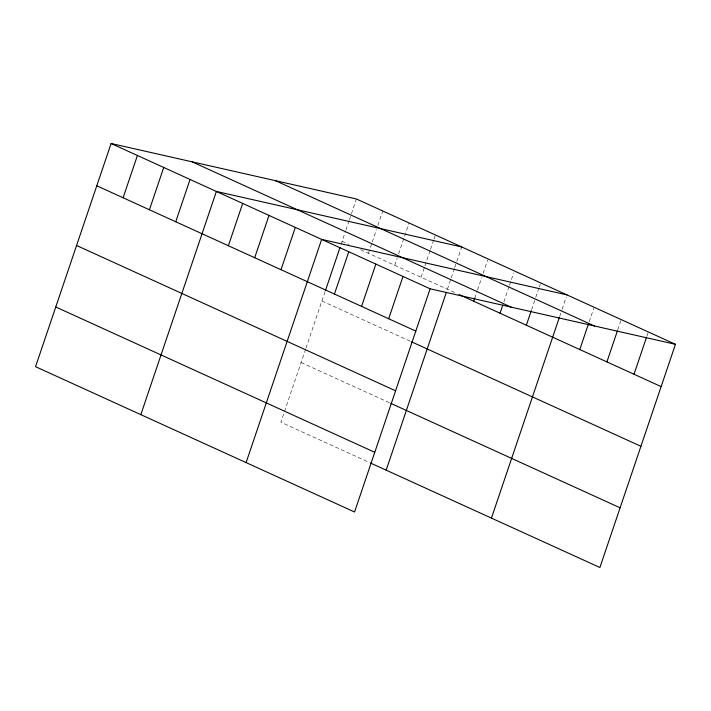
<?xml version="1.0" encoding="UTF-8"?>
<svg xmlns="http://www.w3.org/2000/svg" width="711" height="711" viewBox="0 0 711 711"><rect width="100%" height="100%" fill="white"/><g stroke="black" fill="none" stroke-linecap="round" stroke-linejoin="round"><path stroke-width="0.53" stroke-dasharray="3.56 2.67" d="M305.606 349.181L280.889 422.201L369.587 462.603M305.952 348.15L325.051 291.732M341.076 244.388L345.608 230.986M345.964 229.955L349.101 220.668M349.448 219.637L356.433 199M368.44 253.285L371.933 242.975M372.28 241.944L376.466 229.564M377.87 225.431L382.758 210.989M394.756 265.274L397.2 258.057M398.595 253.925L409.074 222.978M421.072 277.263L424.565 266.945M424.92 265.914L430.155 250.441M430.502 249.41L433.648 240.122M433.994 239.092L435.39 234.968M447.397 289.253L450.89 278.934M451.236 277.903L454.373 268.616M454.729 267.585L456.471 262.43M456.817 261.399L461.715 246.957M474.761 298.14L477.205 290.923M477.552 289.892L481.747 277.512M483.142 273.388L487.684 259.977M503.868 301.882L509.112 286.4M509.458 285.369L513.653 272.988M531.588 309.738L535.427 298.389M535.774 297.358L538.92 288.079M539.267 287.04L540.316 283.947M559.655 316.573L561.743 310.378M562.099 309.347L566.285 296.967M589.215 321.701L593.756 308.29M617.726 329.922L620.872 320.634M646.939 336.081L647.988 332.988M342.115 241.305L348.941 244.406M360.637 249.739L456.169 293.243M321.914 301.002L410.62 341.404M301.091 362.503L389.797 402.906"/><path stroke-width="1.07" d="M675.45 344.311L356.433 199L111.103 143.498L35.55 366.689L354.567 512L430.111 288.799L675.45 344.311L599.897 567.502L370.564 463.048M123.101 197.782L137.419 155.478M149.417 209.763L163.734 167.467M175.741 221.752L190.05 179.456M140.822 414.646L216.375 191.446L461.715 246.957M228.373 245.73L242.691 203.435M254.698 257.72L269.007 215.415M281.014 269.7L295.332 227.404M246.104 462.594L321.648 239.394L566.987 294.905M325.398 290.71L340.027 247.472M334.446 294.043L348.763 251.747M361.561 306.397L375.879 264.092M388.677 318.741L402.995 276.446M386.162 470.149L446.348 292.337M473.713 301.242L474.761 298.14M500.029 313.222L502.828 304.975M526.353 325.211L531.241 310.769M491.434 518.106L559.299 317.604M579.785 349.554L588.512 323.763M606.901 361.899L617.379 330.953M634.016 374.253L646.583 337.112M275.477 180.683L594.485 325.994M192.059 161.815L511.076 307.116M459.093 294.576L661.132 386.606M111.103 143.498L430.111 288.799M96.785 185.793L415.793 331.095M411.589 341.849L640.931 446.304M76.575 245.491L395.592 390.792M390.774 403.35L620.108 507.805M55.76 306.992L374.768 452.303"/></g></svg>
